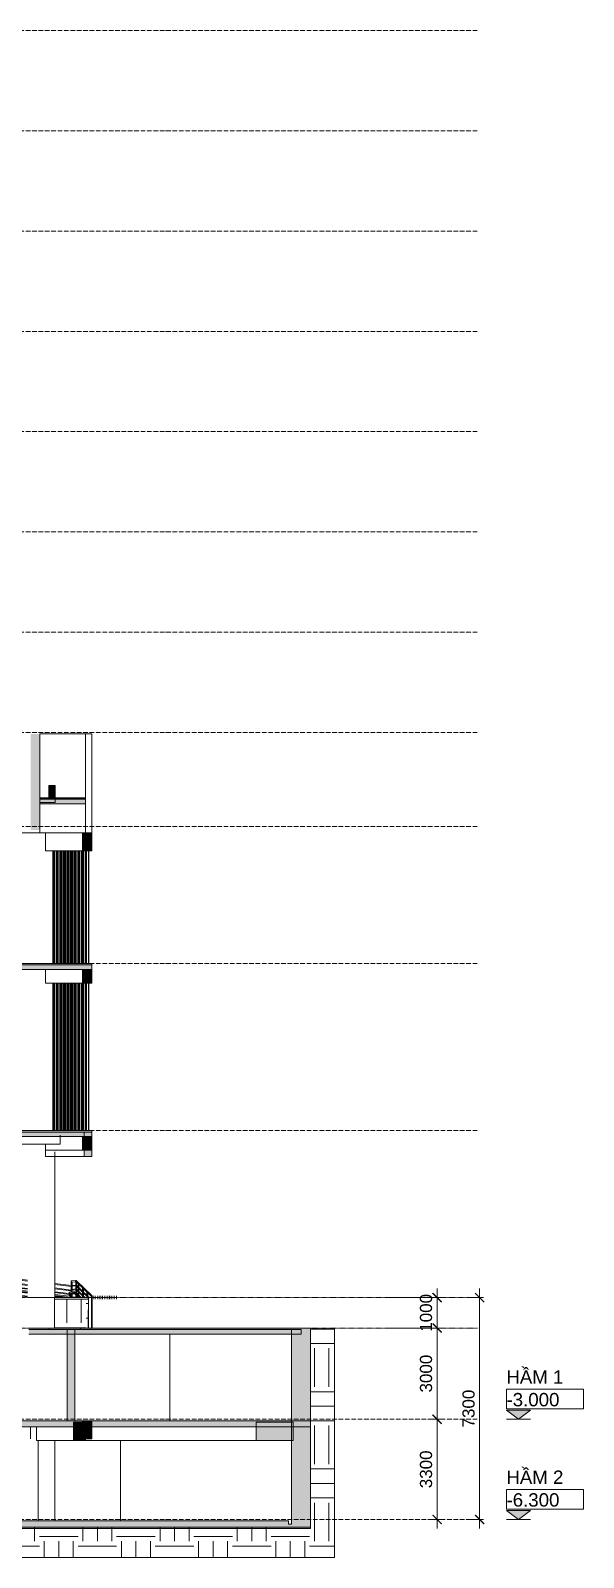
# Model space of a CAD drawing. Header units: millimetres. Extents: x -15601 to 112004, y -15912 to 94410.
# Drawn here: x 93808 to 112004, y -8550 to 41700 of the extents above; entities that cross this region are included whole.
import ezdxf

# ---------------------------------------------------------------- set-up
doc = ezdxf.new("R2010")
doc.units = ezdxf.units.MM
for name, pattern in [('ALB-RD1', [9, 0, -2, 0, -2, 3, -2]), ('Centre', [31.75, 6.35, -4.7625, 15.875, -4.7625]), ('Grid Line', [4.2, 3, -0.6, 0, -0.6])]:
    doc.linetypes.add(name, pattern=pattern)
for name, color, linetype, lineweight in [('A-FLOR-MCUT', 3, 'Continuous', 9), ('A-GLAZ-CWMG', 55, 'Continuous', 5), ('DIM', 1, 'Continuous', 5), ('HATCH-TUONG', 152, 'Continuous', 15), ('KH', 6, 'Continuous', 5), ('KINH', 152, 'Continuous', 5), ('MOC RANH', 83, 'ALB-RD1', 100), ('NET CAT', 3, 'Continuous', 5), ('NET CATConcrete', 3, 'Continuous', 5), ('NET THAY 1', 41, 'Continuous', 5), ('NET THAY 2', 55, 'Continuous', 5), ('NET-CAT', 3, 'Continuous', 15), ('NET-THAY', 2, 'Continuous', 9), ('TRUC', 225, 'Continuous', 5)]:
    doc.layers.add(name, color=color, linetype=linetype, lineweight=lineweight)
doc.styles.add('Arial', font='arial_0.ttf', dxfattribs={"height": 440})
doc.styles.add('TA1', font='arial_0.ttf')
doc.dimstyles.new('D_200_KTx2', dxfattribs={"dimtxt": 400, "dimasz": 300, "dimexe": 300, "dimexo": 300, "dimgap": 160, "dimtad": 1, "dimdec": 0, "dimzin": 9, "dimtxsty": 'TA1', "dimblk": 'ARCHTICK', "dimcen": 1, "dimdle": 300, "dimclrd": 256, "dimclre": 256, "dimclrt": 7, "dimadec": 0, "dimazin": 0, "dimtfac": 1, "dimtdec": 0, "dimtix": 1, "dimtmove": 1, "dimatfit": 3, "dimldrblk": 'ARCHTICK', "dimfxl": 0, "dimtolj": 1, "dimtzin": 0, "dimlwd": -1, "dimlwe": -1, "dimarcsym": 0})
pattern_1 = [(0, (40760, 40400), (1625.6, 406.4), [67.056, -1152.144, 67.056, -1152.144, -6502.4]), (0, (40760, 40400), (1625.6, 406.4), [-2438.4, 67.056, -2371.344, 67.056, -1152.144, -2844.8]), (0, (40760, 40400), (1625.6, 406.4), [-6096, 67.056, -745.744, 67.056, -1964.944]), (120, (41369.6, 40603.2), (-1164.7527, 1204.611), [67.056, -1152.144, 67.056, -7654.544]), (120, (41369.6, 40603.2), (-1164.7527, 1204.611), [-1286.256, -1152.144, 67.056, -2371.344, -4064]), (120, (41369.6, 40603.2), (-1164.7527, 1204.611), [-4876.8, 67.056, -1152.144, 67.056, -2777.744]), (120, (41369.6, 40603.2), (-1164.7527, 1204.611), [-6163.056, -745.744, 67.056, -1964.944]), (240, (41572.8, 41416), (-460.8473, -1611.011), [67.056, -1152.144, 67.056, -7654.544]), (240, (41572.8, 41416), (-460.8473, -1611.011), [-1286.256, -1152.144, 67.056, -2371.344, -4064]), (240, (41572.8, 41416), (-460.8473, -1611.011), [-4876.8, 67.056, -1152.144, 67.056, -2777.744]), (240, (41572.8, 41416), (-460.8473, -1611.011), [-6163.056, -745.744, 67.056, -1964.944])]

# ---------------------------------------------------------------- blocks, each defined once
blk = doc.blocks.new('ALC1807-ASCENT PLAZA-KET CAU 2_rvt-1-B-B')
at = {"layer": 'NET CAT'}
blk.add_hatch(color=7, dxfattribs=at).paths.add_polyline_path([(95822, 4650), (95822, 5450), (95570, 5450), (95570, 4850), (95570, 4650)])
for points in [[(95217, -4700), (95620, -4700), (95620, -4100), (95217, -4100)], [(101237, -4700), (102447, -4700), (102447, -4100), (101237, -4100)]]:
    blk.add_hatch(color=7, dxfattribs=at).paths.add_polyline_path(points, flags=0)
at = {"layer": 'NET CAT', "color": 4}
for p, q in [((94404, 15300), (93808, 15300)), ((86556, 5050), (94785, 5050)), ((94304, 5050), (94304, 4650)), ((94785, 5350), (94785, 5050)), ((94304, 4650), (95570, 4650)), ((94602, 4650), (94602, 0)), ((94006, -4250), (94006, -4700)), ((94006, -4700), (95217, -4700)), ((94602, -4700), (94602, -7350)), ((95620, -4700), (101237, -4700))]:
    blk.add_line(p, q, dxfattribs=at)
at = {"layer": 'NET CAT', "color": 130, "lineweight": 13}
for p, q in [((95822, 5450), (95570, 5450)), ((95570, 5450), (95570, 4650)), ((95822, 5450), (95822, 4650)), ((95570, 4650), (95822, 4650)), ((95620, -4100), (95217, -4100)), ((95217, -4100), (95217, -4700)), ((95620, -4100), (95620, -4700)), ((102447, -4100), (101237, -4100)), ((101237, -4100), (101237, -4700)), ((102447, -4100), (102447, -4700)), ((95217, -4700), (95620, -4700)), ((102447, -4700), (101237, -4700))]:
    blk.add_line(p, q, dxfattribs=at)
blk = doc.blocks.new('System Panel - Glazed-1982774-B-B')
at = {"layer": 'KINH', "lineweight": 9}
for p, q in [((95715, 10400), (95715, 5500)), ((95727, 10400), (95715, 10400)), ((95727, 5500), (95727, 10400)), ((95727, 5500), (95715, 5500))]:
    blk.add_line(p, q, dxfattribs=at)
blk = doc.blocks.new('System Panel - Glazed-1982915-B-B')
at = {"layer": 'KINH', "lineweight": 9}
for p, q in [((95714, 14850), (95714, 11000)), ((95726, 14850), (95714, 14850)), ((95726, 11000), (95726, 14850)), ((95726, 11000), (95714, 11000))]:
    blk.add_line(p, q, dxfattribs=at)
blk = doc.blocks.new('Railing - 1_-1955384-B-B')
at = {"layer": 'NET THAY 2'}
for p, q in [((92853, 649), (92853, 527)), ((92853, 526), (92853, 523)), ((92853, 522), (92853, 520)), ((92853, 519), (92853, 500)), ((92878, 502), (92878, 646))]:
    blk.add_line(p, q, dxfattribs=at)
at = {"layer": 'NET THAY 2', "flags": 128}
for points in [[(92870, 648), (92864, 648), (92859, 649), (92855, 649), (92853, 649), (92853, 649)], [(92878, 646), (92878, 647), (92875, 647), (92870, 648)]]:
    blk.add_lwpolyline(points, dxfattribs=at)
blk = doc.blocks.new('Railing - 1_-1955388-B-B')
at = {"layer": 'NET THAY 2'}
for p, q in [((95152, 364), (95152, 190)), ((95152, 364), (95152, 364)), ((95177, 364), (95152, 364)), ((95152, 153), (95152, 0)), ((95178, 273), (95178, 364)), ((95178, 192), (95178, 248)), ((95178, 146), (95178, 154)), ((95178, 19), (95178, 121))]:
    blk.add_line(p, q, dxfattribs=at)
blk = doc.blocks.new('Railing - 1_-V11-B-B')
at = {"layer": 'NET THAY 2'}
for p, q in [((95376, 450), (95376, 70)), ((95376, 15), (95376, 0)), ((95401, 329), (95401, 430)), ((95401, 202), (95401, 293)), ((95401, 75), (95401, 166))]:
    blk.add_line(p, q, dxfattribs=at)
at = {"layer": 'NET THAY 2', "flags": 128}
for points in [[(95376, 450), (95376, 451), (95379, 451)], [(95382, 449), (95378, 449), (95376, 450)]]:
    blk.add_lwpolyline(points, dxfattribs=at)
blk = doc.blocks.new('Railing - 1_-V12-B-B')
at = {"layer": 'NET THAY 2'}
for p, q in [((95521, 310), (95521, 0)), ((95546, 188), (95546, 290)), ((95546, 61), (95546, 153)), ((95546, 0), (95546, 26))]:
    blk.add_line(p, q, dxfattribs=at)
at = {"layer": 'NET THAY 2', "flags": 128}
for points in [[(95521, 309), (95521, 310), (95524, 310)], [(95527, 308), (95523, 309), (95521, 309)]]:
    blk.add_lwpolyline(points, dxfattribs=at)
blk = doc.blocks.new('Railing - 1_-V13-B-B')
at = {"layer": 'NET THAY 2'}
for p, q in [((95665, 169), (95665, 0)), ((95691, 48), (95691, 149)), ((95691, 0), (95691, 12))]:
    blk.add_line(p, q, dxfattribs=at)
at = {"layer": 'NET THAY 2', "flags": 128}
for points in [[(95666, 169), (95666, 169), (95669, 170)], [(95672, 168), (95667, 168), (95666, 169)]]:
    blk.add_lwpolyline(points, dxfattribs=at)
blk = doc.blocks.new('Railing - 1_-1273031-B-B')
at = {"layer": 'NET THAY 2'}
for p, q in [((92226, 726), (92226, 599)), ((92226, 599), (92226, 472)), ((92243, 726), (92227, 726)), ((92251, 726), (92243, 726)), ((92251, 397), (92251, 726)), ((92226, 469), (92226, 397)), ((92226, 359), (92226, 345)), ((92226, 345), (92226, 218)), ((92226, 218), (92226, 91)), ((92226, 91), (92226, 0)), ((92251, 0), (92251, 359))]:
    blk.add_line(p, q, dxfattribs=at)
blk = doc.blocks.new('Railing - 1_-1955386-B-B')
at = {"layer": 'NET THAY 2'}
for p, q in [((95148, 364), (95148, 248)), ((95148, 364), (95148, 364)), ((95150, 364), (95148, 364)), ((95148, 227), (95148, 190)), ((95148, 152), (95148, 121)), ((95148, 100), (95148, 0))]:
    blk.add_line(p, q, dxfattribs=at)
blk = doc.blocks.new('Railing - 1_-V14-B-B')
at = {"layer": 'NET THAY 2'}
for p, q in [((95297, 526), (95297, 144)), ((95323, 405), (95323, 506)), ((95297, 91), (95297, 0)), ((95323, 278), (95323, 369)), ((95323, 151), (95323, 242)), ((95323, 24), (95323, 66))]:
    blk.add_line(p, q, dxfattribs=at)
at = {"layer": 'NET THAY 2', "flags": 128}
for points in [[(95297, 526), (95298, 527), (95301, 527)], [(95303, 525), (95299, 525), (95297, 526)]]:
    blk.add_lwpolyline(points, dxfattribs=at)
blk = doc.blocks.new('Railing - 1_-V15-B-B')
at = {"layer": 'NET THAY 2'}
for p, q in [((95809, 30), (95809, 0)), ((95832, 30), (95834, 30)), ((95834, -999), (95834, 29)), ((95818, -999), (95834, -999))]:
    blk.add_line(p, q, dxfattribs=at)
at = {"layer": 'NET THAY 2', "flags": 128}
for points in [[(95809, 30), (95810, 30), (95813, 31)], [(95834, 30), (95834, 29), (95831, 29), (95826, 28), (95820, 28), (95815, 29), (95811, 29), (95809, 30)]]:
    blk.add_lwpolyline(points, dxfattribs=at)
blk = doc.blocks.new('Railing - Railing-1287729-B-B')
at = {"layer": 'NET THAY 1'}
for p, q in [((92239, 611), (91475, 611)), ((91475, 586), (92237, 586)), ((92237, 586), (92931, 500)), ((93712, 429), (92239, 611)), ((92239, 484), (91475, 484)), ((91475, 459), (92237, 459)), ((92239, 357), (91475, 357)), ((91475, 332), (92237, 332)), ((92239, 230), (91475, 230)), ((91475, 205), (92237, 205)), ((92239, 103), (91475, 103)), ((91475, 78), (92237, 78)), ((92237, 459), (92300, 451)), ((92237, 332), (92300, 324)), ((92237, 205), (92300, 197)), ((92237, 78), (92300, 70)), ((92300, 477), (92239, 484)), ((92300, 350), (92239, 357)), ((92300, 223), (92239, 230)), ((92300, 96), (92239, 103)), ((92969, 495), (93712, 403)), ((93712, 302), (92969, 394)), ((92969, 368), (93712, 276)), ((93712, 175), (92969, 267)), ((92969, 241), (93712, 149)), ((93712, 48), (92969, 140)), ((92969, 114), (93712, 22)), ((93073, 0), (92969, 13)), ((95148, 251), (94602, 319)), ((94602, 293), (95148, 225)), ((95077, 133), (94602, 192)), ((94602, 166), (95077, 107)), ((95123, 0), (94602, 65)), ((94602, 39), (94917, 0)), ((95148, 124), (95115, 128)), ((95115, 102), (95148, 98)), ((95146, 259), (95147, 262)), ((95147, 256), (95146, 259)), ((95146, 132), (95147, 135)), ((95147, 129), (95146, 132)), ((95146, 5), (95147, 8)), ((95147, 2), (95146, 5)), ((95309, 412), (95158, 398)), ((95309, 285), (95158, 271)), ((95235, 151), (95158, 144)), ((95309, 31), (95158, 17)), ((95160, 373), (95305, 386)), ((95160, 246), (95305, 259)), ((95160, 119), (95259, 128)), ((95248, 0), (95305, 5)), ((95309, 158), (95285, 156)), ((95301, 390), (95703, 0)), ((95301, 263), (95572, 0)), ((95301, 9), (95310, 0)), ((95306, 386), (95311, 387)), ((95306, 259), (95311, 260)), ((95306, 5), (95311, 6)), ((95376, 353), (95319, 408)), ((95376, 226), (95319, 281)), ((95376, 99), (95319, 154)), ((95347, 0), (95319, 27)), ((95521, 212), (95385, 343)), ((95521, 85), (95385, 216)), ((95478, 0), (95385, 89)), ((95666, 72), (95530, 203)), ((95609, 0), (95530, 76)), ((95740, 0), (95675, 62)), ((95832, -89), (95818, -76)), ((95832, -216), (95818, -203)), ((95832, -343), (95818, -330)), ((95832, -470), (95818, -457)), ((95832, -597), (95818, -584)), ((95832, -724), (95818, -711)), ((95832, -851), (95818, -838))]:
    blk.add_line(p, q, dxfattribs=at)
at = {"layer": 'NET THAY 1', "flags": 128}
for points in [[(95148, 251), (95148, 251), (95149, 249), (95149, 247), (95149, 245), (95150, 242), (95150, 238)], [(95150, 238), (95150, 235), (95149, 232), (95149, 229), (95149, 227), (95148, 226), (95148, 225), (95148, 225)], [(95148, 124), (95148, 124), (95149, 122), (95149, 120), (95149, 118), (95150, 115), (95150, 111)], [(95150, 111), (95150, 108), (95149, 105), (95149, 102), (95149, 100), (95148, 99), (95148, 98), (95148, 98)], [(95836, -480), (95835, -476), (95834, -473), (95832, -471), (95829, -469), (95826, -467), (95823, -467), (95820, -467)], [(95820, -492), (95823, -492), (95826, -492), (95829, -491), (95832, -489), (95834, -486), (95835, -483), (95836, -480)], [(95836, -99), (95835, -95), (95834, -92), (95832, -90), (95829, -88), (95826, -86), (95823, -86), (95821, -86)], [(95821, -111), (95823, -111), (95826, -111), (95829, -110), (95832, -108), (95834, -105), (95835, -102), (95836, -99)], [(95836, -226), (95835, -222), (95834, -219), (95832, -217), (95829, -215), (95826, -213), (95823, -213)], [(95823, -238), (95826, -238), (95829, -237), (95832, -235), (95834, -232), (95835, -229), (95836, -226)], [(95836, -353), (95835, -349), (95834, -346), (95832, -344), (95829, -342), (95826, -340), (95823, -340)], [(95823, -365), (95826, -365), (95829, -364), (95832, -362), (95834, -359), (95835, -356), (95836, -353)], [(95836, -607), (95835, -603), (95834, -600), (95832, -598), (95829, -596), (95826, -594), (95823, -594), (95820, -594)], [(95820, -619), (95823, -619), (95826, -619), (95829, -618), (95832, -616), (95834, -613), (95835, -610), (95836, -607)], [(95836, -734), (95835, -730), (95834, -727), (95832, -725), (95829, -723), (95826, -721), (95823, -721), (95820, -721)], [(95820, -746), (95823, -746), (95826, -746), (95829, -745), (95832, -743), (95834, -740), (95835, -737), (95836, -734)], [(95836, -861), (95835, -857), (95834, -854), (95832, -852), (95829, -850), (95826, -848), (95823, -848), (95820, -848)], [(95820, -873), (95823, -873), (95826, -873), (95829, -872), (95832, -870), (95834, -867), (95835, -864), (95836, -861)]]:
    blk.add_lwpolyline(points, dxfattribs=at)
at = {"layer": 'NET THAY 1'}
for points in [[(92242, 599), (92242, 598), (92242, 596), (92242, 595)], [(92242, 472), (92242, 471), (92242, 470), (92242, 469)], [(92242, 345), (92242, 344), (92242, 342), (92242, 341)], [(92242, 218), (92242, 217), (92242, 215), (92242, 214)], [(92242, 91), (92242, 90), (92242, 88), (92242, 87)]]:
    blk.add_open_spline(points, degree=3, dxfattribs=at)
for name in ['Railing - 1_-1273031-B-B', 'Railing - 1_-1955384-B-B', 'Railing - 1_-V14-B-B', 'Railing - 1_-1955386-B-B', 'Railing - 1_-1955388-B-B', 'Railing - 1_-V11-B-B', 'Railing - 1_-V12-B-B', 'Railing - 1_-V13-B-B', 'Railing - 1_-V15-B-B']:
    blk.add_blockref(name, (0, 0))
blk = doc.blocks.new('Top Rail Type - Top Rail_Internal_-1287732-B-B')
at = {"layer": 'NET THAY 1'}
for p, q in [((92239, 764), (91475, 764)), ((91475, 726), (92237, 726)), ((92236, 726), (93712, 543)), ((93712, 581), (92239, 764)), ((95141, 534), (95141, 403)), ((95143, 527), (95141, 532)), ((95145, 523), (95143, 527)), ((95149, 519), (95145, 523)), ((95153, 516), (95149, 519)), ((95158, 514), (95153, 516)), ((95308, 564), (95156, 551)), ((95163, 513), (95158, 514)), ((95164, 513), (95311, 526)), ((95179, 400), (95179, 515)), ((95297, 531), (95810, 34)), ((95836, 61), (95323, 559)), ((95143, 404), (94602, 471)), ((94602, 433), (95158, 364)), ((95142, 404), (95145, 403)), ((95145, 403), (95148, 401)), ((95173, 374), (95175, 372)), ((95179, 362), (95179, 375))]:
    blk.add_line(p, q, dxfattribs=at)
at = {"layer": 'NET THAY 1', "flags": 128}
for points in [[(95141, 532), (95141, 537), (95143, 541), (95145, 545), (95149, 548), (95153, 550), (95158, 551)], [(95158, 551), (95153, 550), (95149, 548), (95145, 545), (95143, 541), (95141, 537), (95141, 532)], [(95141, 532), (95143, 527), (95145, 523), (95149, 519), (95153, 516), (95158, 514), (95163, 513)], [(95179, 362), (95179, 364), (95178, 367)], [(95179, 364), (95179, 362), (95178, 361), (95178, 361)], [(95842, 47), (95841, 52), (95840, 57), (95837, 61), (95833, 64), (95828, 66), (95823, 67), (95818, 66), (95814, 64), (95810, 61), (95807, 57), (95805, 52), (95804, 47)], [(95804, 47), (95805, 42), (95807, 38), (95810, 34), (95814, 31), (95818, 29), (95823, 28), (95828, 29), (95833, 31), (95837, 34), (95840, 38), (95841, 42), (95842, 47)]]:
    blk.add_lwpolyline(points, dxfattribs=at)
at = {"layer": 'NET THAY 1'}
for points, knots in [([(92244, 745), (92244, 743), (92244, 740), (92243, 735), (92241, 731), (92239, 727), (92238, 726), (92237, 726)], [0, 0, 0, 0, 0.0833333, 0.1666667, 0.25, 0.3333333, 0.5, 0.5, 0.5, 0.5]), ([(95291, 545), (95291, 549), (95293, 555), (95300, 563), (95310, 565), (95318, 563), (95322, 560), (95323, 559)], [-1, -1, -1, -1, -0.8333333, -0.6666667, -0.5, -0.3333333, -0.25, -0.25, -0.25, -0.25])]:
    blk.add_open_spline(points, degree=3, knots=knots, dxfattribs=at)
for points in [[(92239, 764), (92240, 764), (92242, 762), (92244, 755), (92244, 748), (92244, 745)], [(95296, 532), (95295, 533), (95293, 536), (95291, 540), (95291, 544), (95291, 545)]]:
    blk.add_open_spline(points, degree=3, dxfattribs=at)
blk = doc.blocks.new('Handrail Type - Handrail_Internal_-1287743-B-B')
at = {"layer": 'NET THAY 1'}
for p, q in [((92264, 397), (91475, 397)), ((91475, 359), (92262, 359)), ((92262, 359), (92300, 354)), ((92300, 393), (92265, 397)), ((93712, 218), (92969, 310)), ((92969, 271), (93712, 179)), ((95078, 48), (94602, 107)), ((94602, 69), (95114, 6)), ((95077, 168), (95077, 47)), ((95078, 161), (95077, 166)), ((95081, 157), (95078, 161)), ((95078, 48), (95080, 48)), ((95084, 153), (95081, 157)), ((95081, 47), (95084, 45)), ((95089, 150), (95084, 153)), ((95093, 148), (95089, 150)), ((95233, 197), (95092, 185)), ((95098, 147), (95093, 148)), ((95100, 29), (95098, 32)), ((95100, 147), (95236, 159)), ((95100, 29), (95102, 27)), ((95105, 24), (95103, 26)), ((95105, 24), (95107, 21)), ((95109, 18), (95107, 21)), ((95115, 7), (95115, 149)), ((95221, 165), (95391, 0)), ((95445, 0), (95247, 192))]:
    blk.add_line(p, q, dxfattribs=at)
at = {"layer": 'NET THAY 1', "flags": 128}
for points in [[(95077, 166), (95077, 171), (95078, 176), (95081, 180), (95085, 183), (95089, 184), (95094, 185)], [(95094, 185), (95089, 184), (95085, 183), (95081, 180), (95078, 176), (95077, 171), (95077, 166)], [(95077, 166), (95078, 161), (95081, 157), (95084, 153), (95089, 150), (95093, 148), (95098, 147)], [(95115, 6), (95115, 8), (95114, 11)], [(95115, 8), (95115, 6), (95114, 6), (95114, 6)]]:
    blk.add_lwpolyline(points, dxfattribs=at)
at = {"layer": 'NET THAY 1'}
for points, knots in [([(92270, 378), (92270, 376), (92269, 373), (92269, 368), (92267, 364), (92265, 360), (92263, 359), (92262, 359)], [0, 0, 0, 0, 0.0833333, 0.1666667, 0.25, 0.3333333, 0.5, 0.5, 0.5, 0.5]), ([(95215, 178), (95215, 182), (95217, 188), (95224, 196), (95234, 198), (95242, 196), (95246, 193), (95247, 192)], [-1, -1, -1, -1, -0.8333333, -0.6666667, -0.5, -0.3333333, -0.25, -0.25, -0.25, -0.25])]:
    blk.add_open_spline(points, degree=3, knots=knots, dxfattribs=at)
for points in [[(92264, 397), (92266, 397), (92268, 395), (92270, 388), (92270, 381), (92270, 378)], [(95221, 165), (95219, 166), (95217, 169), (95216, 173), (95215, 177), (95215, 178)]]:
    blk.add_open_spline(points, degree=3, dxfattribs=at)
blk = doc.blocks.new('Rectangular Mullion - Rectangular Mullion-1978554-B-B')
at = {"layer": 'A-GLAZ-CWMG'}
for p, q in [((95612, 14700), (95612, 11000)), ((95620, 14700), (95620, 11000)), ((95653, 14700), (95653, 11000))]:
    blk.add_line(p, q, dxfattribs=at)
blk = doc.blocks.new('Rectangular Mullion - Rectangular Mullion-V64-B-B')
at = {"layer": 'A-GLAZ-CWMG'}
for p, q in [((95493, 14700), (95493, 11000)), ((95501, 14700), (95501, 11000)), ((95534, 14700), (95534, 11000)), ((95547, 14700), (95547, 11000)), ((95551, 14700), (95551, 11000)), ((95600, 14700), (95600, 11000))]:
    blk.add_line(p, q, dxfattribs=at)
blk = doc.blocks.new('Rectangular Mullion - Rectangular Mullion-V94-B-B')
at = {"layer": 'A-GLAZ-CWMG'}
for p, q in [((95612, 10350), (95612, 5500)), ((95620, 10350), (95620, 5500)), ((95653, 10350), (95653, 5500))]:
    blk.add_line(p, q, dxfattribs=at)
blk = doc.blocks.new('Rectangular Mullion - Rectangular Mullion-V95-B-B')
at = {"layer": 'A-GLAZ-CWMG'}
for p, q in [((95493, 10350), (95493, 5500)), ((95501, 10350), (95501, 5500)), ((95534, 10350), (95534, 5500)), ((95547, 10350), (95547, 5500)), ((95551, 10350), (95551, 5500)), ((95600, 10350), (95600, 5500))]:
    blk.add_line(p, q, dxfattribs=at)
blk = doc.blocks.new('_ARCHTICK')
at = {"color": 0, "linetype": 'ByBlock', "const_width": 0.15}
blk.add_lwpolyline([(-0.5, -0.5), (0.5, 0.5)], dxfattribs=at)
blk = doc.blocks.new('*D458')
at = {"layer": 'Defpoints', "color": 0, "transparency": 16777216}
for p in [(107612, -1000), (107188, -4000), (107612, -4000)]:
    blk.add_point(p, dxfattribs=at)
at = {"layer": 'DIM', "transparency": 16777216}
for p, q in [((107312, -1000), (106888, -1000)), ((107188, -700), (107188, -4300)), ((107312, -4000), (106888, -4000))]:
    blk.add_line(p, q, dxfattribs=at)
at = {"layer": 'DIM', "transparency": 16777216, "xscale": 300, "yscale": 300, "zscale": 300}
for p, rotation in [((107188, -1000), 90), ((107188, -4000), 270)]:
    blk.add_blockref('_ARCHTICK', p, dxfattribs=dict(at, rotation=rotation))
at = {"layer": 'DIM', "color": 7, "transparency": 16777216, "insert": (106824, -2500), "char_height": 400, "attachment_point": 5, "rotation": 90, "style": 'TA1'}
blk.add_mtext('\\A1;3000', dxfattribs=at)
blk = doc.blocks.new('*D459')
at = {"layer": 'Defpoints', "color": 0, "transparency": 16777216}
for p in [(107612, -4000), (107188, -7300), (107612, -7300)]:
    blk.add_point(p, dxfattribs=at)
at = {"layer": 'DIM', "transparency": 16777216}
for p, q in [((107312, -4000), (106888, -4000)), ((107188, -3700), (107188, -7600)), ((107312, -7300), (106888, -7300))]:
    blk.add_line(p, q, dxfattribs=at)
at = {"layer": 'DIM', "transparency": 16777216, "xscale": 300, "yscale": 300, "zscale": 300}
for p, rotation in [((107188, -4000), 90), ((107188, -7300), 270)]:
    blk.add_blockref('_ARCHTICK', p, dxfattribs=dict(at, rotation=rotation))
at = {"layer": 'DIM', "color": 7, "transparency": 16777216, "insert": (106824, -5650), "char_height": 400, "attachment_point": 5, "rotation": 90, "style": 'TA1'}
blk.add_mtext('\\A1;3300', dxfattribs=at)
blk = doc.blocks.new('*D460')
at = {"layer": 'Defpoints', "color": 0, "transparency": 16777216}
for p in [(109012, 0), (108588, -7300), (109012, -7300)]:
    blk.add_point(p, dxfattribs=at)
at = {"layer": 'DIM', "transparency": 16777216}
for p, q in [((108588, 300), (108588, -7600)), ((108712, 0), (108288, 0)), ((108712, -7300), (108288, -7300))]:
    blk.add_line(p, q, dxfattribs=at)
at = {"layer": 'DIM', "transparency": 16777216, "xscale": 300, "yscale": 300, "zscale": 300}
for p, rotation in [((108588, 0), 90), ((108588, -7300), 270)]:
    blk.add_blockref('_ARCHTICK', p, dxfattribs=dict(at, rotation=rotation))
at = {"layer": 'DIM', "color": 7, "transparency": 16777216, "insert": (108224, -3650), "char_height": 400, "attachment_point": 5, "rotation": 90, "style": 'TA1'}
blk.add_mtext('\\A1;7300', dxfattribs=at)
blk = doc.blocks.new('Level - FamilyAL-CAODO-MD-504840-MẶT CẮT B-B')
at = {"layer": 'KH'}
blk.add_hatch(color=256, dxfattribs=at).paths.add_polyline_path([(108918, 300), (109711, 300), (109318, 0)], flags=0)
for p, q in [((108918, 337), (108918, 989)), ((108918, 989), (111455, 989)), ((111455, 989), (111455, 337)), ((111455, 337), (108918, 337)), ((108918, 300), (109318, 0)), ((109711, 300), (108918, 300)), ((109711, 0), (108918, 0)), ((109318, 0), (109711, 300))]:
    blk.add_line(p, q, dxfattribs=at)
blk = doc.blocks.new('*D462')
at = {"layer": 'Defpoints', "color": 0, "transparency": 16777216}
for p in [(105188, 0), (105188, -1000), (107188, -1000)]:
    blk.add_point(p, dxfattribs=at)
at = {"layer": 'DIM', "transparency": 16777216}
for p, q in [((105488, 0), (107488, 0)), ((107188, 0), (107188, 300)), ((107188, 0), (107188, -1000)), ((105488, -1000), (107488, -1000)), ((107188, -1000), (107188, -1300))]:
    blk.add_line(p, q, dxfattribs=at)
at = {"layer": 'DIM', "transparency": 16777216, "xscale": 300, "yscale": 300, "zscale": 300}
for p, rotation in [((107188, 0), 270), ((107188, -1000), 90)]:
    blk.add_blockref('_ARCHTICK', p, dxfattribs=dict(at, rotation=rotation))
at = {"layer": 'DIM', "color": 7, "transparency": 16777216, "insert": (106824, -500), "char_height": 400, "attachment_point": 5, "rotation": 90, "style": 'TA1'}
blk.add_mtext('\\A1;1000', dxfattribs=at)

msp = doc.modelspace()

# ---------------------------------------------------------------- hatches: boundary and pattern name
at = {"layer": 'HATCH-TUONG', "lineweight": 5}
msp.add_hatch(color=256, dxfattribs=at).paths.add_polyline_path([(95267.8, -4050), (95267.8, -1050), (95016, -1050), (95016, -4050)], flags=0)
at = {"layer": 'NET CAT'}
h = msp.add_hatch(color=7, dxfattribs=at)
h.paths.add_polyline_path([(58952.1, 16300), (59261.8, 16300), (59261.8, 16450), (58758.6, 16450), (58758.6, 16300)], flags=0)
h.paths.add_polyline_path([(94613.1, 16300), (94613.1, 16450), (94109.1, 16450), (94109.1, 16300)], flags=0)
for points in [[(95620.3, 16440), (95620.3, 16450), (94109.1, 16450), (94109.1, 16440)], [(95620.3, 16400), (95620.3, 16440), (94109.1, 16440), (94109.1, 16400)], [(96491.6, -1050), (103027.2, -1050), (103027.2, -1000), (93753.6, -1000), (93753.6, -1050)]]:
    msp.add_hatch(color=7, dxfattribs=at).paths.add_polyline_path(points)
for points in [[(94109.1, 16250), (95620.3, 16250), (95620.3, 16400), (94109.1, 16400)], [(61698.9, 10800), (95821.7, 10800), (95821.7, 10950), (32934.3, 10950), (32934.3, 10800), (61241.1, 10800)], [(60325.5, 5300), (95821.7, 5300), (95821.7, 5450), (32934.3, 5450), (32934.3, 5300), (60096.6, 5300)], [(96491.6, -1200), (102713, -1200), (102713, -1050), (93753.6, -1050), (93753.6, -1200), (94660.4, -1200)], [(102400.4, -7350), (103025.5, -7350), (103025.5, -1050), (102400.4, -1050), (102400.4, -1920.1)], [(103025.5, -4250), (103025.5, -4050), (32934.3, -4050), (32934.3, -4250), (96491.6, -4250)], [(69023.7, -7600), (103025.5, -7600), (103025.5, -7350), (102400.4, -7350), (102400.4, -7450), (102296.2, -7450), (102296.2, -7350), (32934.3, -7350), (32934.3, -7600), (68108.1, -7600)]]:
    msp.add_hatch(color=7, dxfattribs=at).paths.add_polyline_path(points, flags=0)
h = msp.add_hatch(dxfattribs=at)
h.set_pattern_fill('FP_6', color=134, style=0, pattern_type=2)
h.set_pattern_definition([(0, (33406.7, 43777.5), (1270, 1270), [1270, -1270]), (0, (33406.7, 44253.7), (1270, 1270), [1270, -1270]), (0, (33406.7, 44730), (1270, 1270), [1270, -1270]), (90, (33565.4, 44888.7), (-1270, 1270), [1270, -1270]), (90, (34041.7, 44888.7), (-1270, 1270), [1270, -1270]), (90, (34517.9, 44888.7), (-1270, 1270), [1270, -1270])])
h.paths.add_polyline_path([(94601.5, -1000), (95701.9, -1000), (95701.9, -50), (94602.3, -50)])
h = msp.add_hatch(dxfattribs=at)
h.set_pattern_fill('FP_6', color=134, style=0, pattern_type=2)
h.set_pattern_definition([(0, (40760, 40400), (1270, 1270), [1270, -1270]), (0, (40760, 40876.2), (1270, 1270), [1270, -1270]), (0, (40760, 41352.5), (1270, 1270), [1270, -1270]), (90, (40918.8, 41511.2), (-1270, 1270), [1270, -1270]), (90, (41395, 41511.2), (-1270, 1270), [1270, -1270]), (90, (41871.3, 41511.2), (-1270, 1270), [1270, -1270])])
h.paths.add_polyline_path([(32934.3, -8550), (103815.5, -8550), (103815.5, -1000), (103027.2, -1000), (103025.5, -7550), (32934.3, -7550), (32934.3, -7600)])
at = {"layer": 'NET CATConcrete'}
for points in [[(94613.1, 16450), (94613.1, 16850), (94411.7, 16850), (94411.7, 16450)], [(95576, 14700), (95821.7, 14700), (95821.7, 15300), (95519.5, 15300), (95519.5, 14700)], [(95821.7, 10350), (95821.7, 10800), (95519.5, 10800), (95519.5, 10350), (95576, 10350)], [(95576, 4850), (95821.7, 4850), (95821.7, 5300), (95519.5, 5300), (95519.5, 4850)], [(95821.7, -4650), (95821.7, -4050), (95519.5, -4050), (95519.5, -4650)]]:
    msp.add_hatch(color=7, dxfattribs=at).paths.add_polyline_path(points, flags=0)
at = {"layer": 'NET-THAY', "lineweight": 5}
msp.add_hatch(color=7, dxfattribs=at).paths.add_polyline_path([(93807, 15394), (94109.1, 15394), (94109.1, 18550), (93807, 18550), (93807, 17285.5)])
at = {"layer": 'NET-THAY'}
h = msp.add_hatch(dxfattribs=at)
h.set_pattern_fill('FP_1', color=250, style=0, pattern_type=2)
h.set_pattern_definition(pattern_1)
h.paths.add_polyline_path([(61012.2, 10950), (95820.5, 10950), (95820.5, 11000), (32934.3, 11000), (32934.3, 10950), (60783.3, 10950)], flags=0)
h = msp.add_hatch(dxfattribs=at)
h.set_pattern_fill('FP_1', color=250, style=0, pattern_type=2)
h.set_pattern_definition(pattern_1)
h.paths.add_polyline_path([(32934.3, 5450), (95821.7, 5450), (95821.7, 5500), (32934.3, 5500)], flags=0)

# ---------------------------------------------------------------- linework, layer by layer
at = {"layer": 'A-FLOR-MCUT'}
msp.add_line((95620.3, 16440), (94109.1, 16440), dxfattribs=at)
at = {"layer": 'MOC RANH'}
for p, q in [((96674, 0), (95834.3, 0)), ((96674.2, 0), (96604.9, 0))]:
    msp.add_line(p, q, dxfattribs=at)
at = {"layer": 'NET CAT', "lineweight": 13}
for p, q in [((94613.1, 16850), (94411.7, 16850)), ((94411.7, 16850), (94411.7, 16450)), ((94613.1, 16850), (94613.1, 16450)), ((95519.5, 15300), (95821.7, 15300)), ((95519.5, 15300), (95519.5, 14700)), ((95821.7, 15300), (95821.7, 14700)), ((95821.7, 14700), (95519.5, 14700)), ((95519.5, 10350), (95519.5, 10800)), ((95821.7, 10800), (95821.7, 10350)), ((95821.7, 10350), (95519.5, 10350)), ((95519.5, 5300), (95519.5, 4850)), ((95821.7, 5300), (95821.7, 4850)), ((95821.7, 4850), (95519.5, 4850)), ((95821.7, -4050), (95519.5, -4050)), ((95519.5, -4050), (95519.5, -4650)), ((95821.7, -4050), (95821.7, -4650)), ((95519.5, -4650), (95821.7, -4650))]:
    msp.add_line(p, q, dxfattribs=at)
at = {"layer": 'NET CAT'}
for p, q in [((94601.9, 4800), (94601.9, 0)), ((94601.9, -4700), (94601.9, -7350))]:
    msp.add_line(p, q, dxfattribs=at)
at = {"layer": 'NET CATConcrete'}
for p, q in [((94411.7, 16450), (94613.1, 16450)), ((94304, 15300), (95519.5, 15300)), ((94304, 15300), (94304, 14700)), ((95519.5, 14700), (94304, 14700)), ((94304, 10800), (94304, 10350)), ((95821.7, 10800), (95519.5, 10800)), ((95519.5, 10350), (94304, 10350)), ((95821.7, 5300), (95519.5, 5300)), ((94304, 4850), (94304, 5000)), ((95519.5, 4850), (94304, 4850)), ((93807.6, -4650), (93807.6, -4250))]:
    msp.add_line(p, q, dxfattribs=at)
at = {"layer": 'NET-CAT'}
for p, q in [((94109.1, 15300), (94109.1, 18550)), ((95620.3, 15300), (95620.3, 18550)), ((95620.3, 18550), (95821.7, 18550)), ((95821.7, 18550), (95821.7, 15300)), ((94109.1, 16450), (95620.3, 16450)), ((94109.1, 16450), (94411.7, 16450)), ((95620.3, 16400), (94109.1, 16400)), ((94613.1, 16300), (94109.1, 16300)), ((95620.3, 16250), (94109.1, 16250)), ((94613.1, 16300), (94613.1, 16450)), ((95620.3, 16400), (95620.3, 16450)), ((59261.8, 15300), (94109.1, 15300)), ((95620.3, 15300), (95821.7, 15300)), ((95820.5, 11000), (26040.5, 11000)), ((95820.5, 10950), (26040.5, 10950)), ((95821.7, 10950), (26050.5, 10950)), ((95519.5, 10800), (26050.5, 10800)), ((95820.5, 10950), (95820.5, 11000)), ((95821.7, 10800), (95821.7, 10950)), ((95821.7, 5500), (26050.5, 5500)), ((95821.7, 5450), (26050.5, 5450)), ((95821.7, 5450), (26050.5, 5450)), ((95519.5, 5300), (26050.5, 5300)), ((95821.7, 5450), (95821.7, 5500)), ((95821.7, 5300), (95821.7, 5450)), ((94594.4, 0), (93753.6, 0)), ((94594.4, -1000), (94594.4, 0)), ((94594.4, -50), (95717.7, -50)), ((94594.4, -400), (94594.4, -50)), ((95717.7, -1000), (95717.7, 0)), ((95717.7, 0), (95818.5, 0)), ((95717.7, -400), (95717.7, -50)), ((95818.5, 0), (95818.5, -1000)), ((94594.4, -1000), (93753.6, -1000)), ((95717.7, -1000), (95818.5, -1000)), ((95820.5, -1000), (103027.2, -1000)), ((103027.2, -1050), (103027.2, -1000)), ((102713, -1050), (93753.6, -1050)), ((102713, -1200), (93753.6, -1200)), ((95016, -4050), (95016, -1050)), ((95267.8, -1050), (95267.8, -4050)), ((102400.4, -7450), (102400.4, -1050)), ((102713, -1200), (102713, -1050)), ((103025.5, -1050), (103025.5, -7600)), ((103027.2, -1050), (103025.5, -1050)), ((103025.5, -4050), (26050.5, -4050)), ((103025.5, -4250), (26050.5, -4250)), ((103025.5, -4050), (103025.5, -4250)), ((102296.2, -7350), (26050.5, -7350)), ((102296.2, -7350), (102296.2, -7450)), ((102296.2, -7450), (102400.4, -7450)), ((26050.5, -7550), (103025.5, -7550)), ((103025.5, -7600), (26050.5, -7600)), ((26699.7, -8550), (103815.5, -8550))]:
    msp.add_line(p, q, dxfattribs=at)
msp.add_lwpolyline([(103815.5, -8550), (103815.5, -1000)], dxfattribs=at)
at = {"layer": 'NET-THAY'}
for p, q in [((95620.3, 18550), (94109.1, 18550)), ((94613.1, 16450), (94411.7, 16450)), ((95519.5, 10800), (95821.7, 10800)), ((95519.5, 5300), (95821.7, 5300)), ((95717.7, 0), (94594.4, 0)), ((95701.9, 0), (95701.9, -50)), ((95701.9, -400), (95701.9, -1000)), ((94418.8, -1000), (94418.8, -1050)), ((94594.4, -1000), (95717.7, -1000)), ((95453.4, -1000), (95453.4, -1050)), ((95791.2, -1000), (95791.2, -1050)), ((98386.3, -4050), (98386.3, -1200)), ((94055.8, -7350), (94055.8, -4700)), ((96771, -7350), (96771, -4700))]:
    msp.add_line(p, q, dxfattribs=at)
at = {"layer": 'TRUC', "linetype": 'Grid Line', "ltscale": 50}
for p, q in [((-15600.6, 41700), (108517.8, 41700)), ((-15600.6, 38400), (108517.8, 38400)), ((-15600.6, 35100), (108517.8, 35100)), ((-15600.6, 31800), (108517.8, 31800)), ((-15600.6, 28500), (108517.8, 28500)), ((-15600.6, 25200), (108517.8, 25200)), ((-15600.6, 21900), (108517.8, 21900)), ((-15600.6, 18600), (108517.8, 18600)), ((-15600.6, 15500), (108517.8, 15500)), ((-15600.6, 11000), (108517.8, 11000)), ((-15600.6, 5500), (108517.8, 5500)), ((-15600.6, -4000), (108517.8, -4000)), ((-15600.6, -7300), (108517.8, -7300))]:
    msp.add_line(p, q, dxfattribs=at)
at = {"layer": 'TRUC', "linetype": 'Centre'}
for p, q in [((-15600.6, 0), (108517.8, 0)), ((-15600.6, -1000), (108517.8, -1000))]:
    msp.add_line(p, q, dxfattribs=at)

# ---------------------------------------------------------------- block references
at = {"lineweight": 5}
msp.add_blockref('ALC1807-ASCENT PLAZA-KET CAU 2_rvt-1-B-B', (0, 0), dxfattribs=at)
at = {"layer": 'A-GLAZ-CWMG'}
for name, p in [('Rectangular Mullion - Rectangular Mullion-V64-B-B', (-951.5, 0)), ('Rectangular Mullion - Rectangular Mullion-V64-B-B', (-832.5, 0)), ('Rectangular Mullion - Rectangular Mullion-V64-B-B', (-713.6, 0)), ('Rectangular Mullion - Rectangular Mullion-V64-B-B', (-594.7, 0)), ('Rectangular Mullion - Rectangular Mullion-V64-B-B', (-475.7, 0)), ('Rectangular Mullion - Rectangular Mullion-V64-B-B', (-356.8, 0)), ('Rectangular Mullion - Rectangular Mullion-V64-B-B', (-237.9, 0)), ('Rectangular Mullion - Rectangular Mullion-V64-B-B', (-118.9, 0)), ('Rectangular Mullion - Rectangular Mullion-V64-B-B', (0, 0)), ('Rectangular Mullion - Rectangular Mullion-1978554-B-B', (0, 0)), ('Rectangular Mullion - Rectangular Mullion-V95-B-B', (-951.5, 0)), ('Rectangular Mullion - Rectangular Mullion-V95-B-B', (-832.5, 0)), ('Rectangular Mullion - Rectangular Mullion-V95-B-B', (-713.6, 0)), ('Rectangular Mullion - Rectangular Mullion-V95-B-B', (-594.7, 0)), ('Rectangular Mullion - Rectangular Mullion-V95-B-B', (-475.7, 0)), ('Rectangular Mullion - Rectangular Mullion-V95-B-B', (-356.8, 0)), ('Rectangular Mullion - Rectangular Mullion-V95-B-B', (-237.9, 0)), ('Rectangular Mullion - Rectangular Mullion-V95-B-B', (-118.9, 0)), ('Rectangular Mullion - Rectangular Mullion-V95-B-B', (0, 0)), ('Rectangular Mullion - Rectangular Mullion-V94-B-B', (0, 0))]:
    msp.add_blockref(name, p, dxfattribs=at)
at = {"layer": 'KH'}
for p in [(549.3, -4000), (549.3, -7300)]:
    msp.add_blockref('Level - FamilyAL-CAODO-MD-504840-MẶT CẮT B-B', p, dxfattribs=at)
at = {"layer": 'KINH', "lineweight": 9}
for name in ['System Panel - Glazed-1982915-B-B', 'System Panel - Glazed-1982774-B-B']:
    msp.add_blockref(name, (0, 0), dxfattribs=at)
at = {"layer": 'NET THAY 1'}
for name in ['Top Rail Type - Top Rail_Internal_-1287732-B-B', 'Railing - Railing-1287729-B-B', 'Handrail Type - Handrail_Internal_-1287743-B-B']:
    msp.add_blockref(name, (0, 0), dxfattribs=at)

# ---------------------------------------------------------------- texts
at = {"layer": 'KH', "char_height": 440, "attachment_point": 1, "line_spacing_factor": 0.941778, "style": 'Arial'}
for s, insert, width in [('HẦM 1', (109465.7, -2389.9), 2240.886), ('-3.000', (109470.6, -3136.4), 2084.67), ('HẦM 2', (109465.7, -5689.9), 2240.886), ('-6.300', (109470.6, -6436.4), 2084.67)]:
    msp.add_mtext(s, dxfattribs=dict(at, insert=insert, width=width))

# ---------------------------------------------------------------- dimensions: what is measured, and where the dimension line sits
at = {"layer": 'DIM'}
for base, p1, p2, picture, middle in [((107188.2, -1000), (105188.2, 0), (105188.2, -1000), '*D462', (106823.9, -500)), ((108588.2, -7300), (109012.4, 0), (109012.4, -7300), '*D460', (108223.8, -3650)), ((107188.2, -4000), (107612.4, -1000), (107612.4, -4000), '*D458', (106823.8, -2500)), ((107188.2, -7300), (107612.4, -4000), (107612.4, -7300), '*D459', (106823.8, -5650))]:
    dim = msp.add_linear_dim(base=base, p1=p1, p2=p2, angle=90, dimstyle='D_200_KTx2', dxfattribs=at)
    dim.commit()
    dim.dimension.update_dxf_attribs({"geometry": picture, "text_midpoint": middle})

doc.saveas('drawing.dxf')
